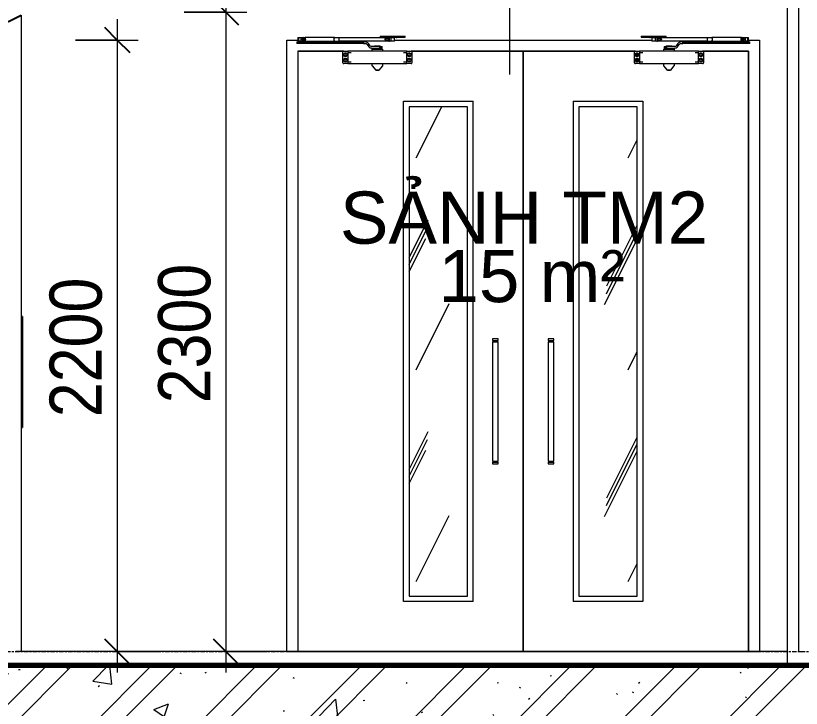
# Model space of a CAD drawing. Header units: millimetres. Extents: x 75015 to 108159, y -6470 to 34550.
# Drawn here: x 80553 to 83378, y -2204 to 287 of the extents above; entities that cross this region are included whole.
import ezdxf

# ---------------------------------------------------------------- set-up
doc = ezdxf.new("R2010")
doc.units = ezdxf.units.MM
doc.linetypes.add('Centre', pattern=[31.75, 6.35, -4.7625, 15.875, -4.7625])
for name, color, linetype, lineweight in [('0-1', 7, 'Continuous', 5), ('A-ANNO-DIMS', 211, 'Continuous', 9), ('A-ANNO-DIMS-75', 211, 'Continuous', 9), ('A-AREA-IDEN', 2, 'Continuous', 9), ('A-DETL-GENF-1', 9, 'Continuous', 18), ('A-DETL-WIDE', 214, 'Continuous', 70), ('A-DOOR', 31, 'Continuous', 18), ('A-DOOR-1', 31, 'Continuous', 25), ('A-DOOR-FRAM', 31, 'Continuous', 18), ('A-DOOR-IDEN', 31, 'Continuous', 9), ('A-FLOR-LEVL-2', 51, 'Centre', 9), ('A-WALL', 113, 'Continuous', 18), ('A-WALL-FNSH-1', 7, 'Continuous', 18), ('S-COLS-1', 7, 'Continuous', 18)]:
    doc.layers.add(name, color=color, linetype=linetype, lineweight=lineweight)
doc.styles.add('Arial', font='arial.ttf', dxfattribs={"height": 187.5})
doc.styles.add('UTM Avo', font='', dxfattribs={"width": 0.9, "height": 187.5})
doc.styles.get('UTM Avo').set_extended_font_data('UTM Avo')
doc.dimstyles.new('1_Dim_chi_tiet_2_5', dxfattribs={"dimscale": 304.8, "dimtxt": 187.368928, "dimasz": 0.295276, "dimexe": 0.246063, "dimexo": 0.0625, "dimgap": 0.024606, "dimtad": 1, "dimdec": 0, "dimrnd": 5, "dimzin": 0, "dimdsep": 46, "dimtxsty": 'UTM Avo', "dimblk1": 'OBLIQUE', "dimblk2": 'OBLIQUE', "dimsah": 1, "dimcen": 0.09, "dimdle": 0.246063, "dimazin": 0, "dimtfac": 1, "dimtdec": 4, "dimtix": 1, "dimtmove": 0, "dimatfit": 3, "dimfxl": 0.492126, "dimfxlon": 1, "dimtvp": 1, "dimtolj": 1, "dimtzin": 0, "dimarcsym": 2})
pattern_1 = [(63.435, (81230.3, 15777.17), (-0.0007, 762.0005), [266.23, -1437.652]), (63.435, (80468.3, 15777.17), (-0.0007, 762.0005), [266.23, -1437.652]), (63.435, (81595.06, 15924.4), (-0.0007, 762.0005), [266.23, -1437.652]), (63.435, (80833.06, 15924.4), (-0.0007, 762.0005), [266.23, -1437.652]), (63.435, (81539.85, 15872.4), (-0.0007, 762.0005), [266.23, -1437.652]), (63.435, (80777.85, 15872.4), (-0.0007, 762.0005), [266.23, -1437.652]), (63.435, (81483.57, 16170.03), (-0.0007, 762.0005), [129.4, -1574.483]), (63.435, (80721.57, 16170.03), (-0.0007, 762.0005), [129.4, -1574.483]), (63.435, (81446.76, 16123.98), (-0.0007, 762.0005), [266.23, -1437.652]), (63.435, (80684.76, 16123.98), (-0.0007, 762.0005), [266.23, -1437.652]), (63.435, (81453.26, 16157.04), (-0.0007, 762.0005), [266.23, -1437.652]), (63.435, (80691.26, 16157.04), (-0.0007, 762.0005), [266.23, -1437.652]), (63.435, (81145.83, 16011.97), (-0.0007, 762.0005), [266.23, -1437.652]), (63.435, (80383.83, 16011.97), (-0.0007, 762.0005), [266.23, -1437.652]), (63.435, (81152.32, 16050.94), (-0.0007, 762.0005), [266.23, -1437.652]), (63.435, (80390.32, 16050.94), (-0.0007, 762.0005), [266.23, -1437.652]), (63.435, (81154.07, 16079.04), (-0.0007, 762.0005), [266.23, -1437.652]), (63.435, (80392.07, 16079.04), (-0.0007, 762.0005), [266.23, -1437.652])]

# ---------------------------------------------------------------- blocks, each defined once
blk = doc.blocks.new('NCV_TKTC_KET CAU_rvt-1-TKCS_THANG MÁY TM2 - MẶT CẮT')
at = {"layer": 'S-COLS-1'}
blk.add_line((83327.6, -2050), (83327.6, 945), dxfattribs=at)
blk = doc.blocks.new('Thang may HIEN - Dài x Rộng - 2200x1200-V1-TKCS_THANG MÁY TM2 - MẶT CẮT')
at = {"layer": 'A-DOOR'}
for p, q in [((80572.6, 290), (80572.6, -2000)), ((80576.6, -794.1), (80572.6, -794.1)), ((80576.6, -794.1), (80576.6, -1194.1)), ((80572.6, -1194.1), (80576.6, -1194.1)), ((80572.6, -2000), (80552.6, -2000))]:
    blk.add_line(p, q, dxfattribs=at)
at = {"layer": 'A-DOOR-1'}
blk.add_line((80392.6, 200), (80572.6, 290), dxfattribs=at)
blk = doc.blocks.new('FD_07 - FD_07-1700x2200-CỬA ĐI 2 CÁNH-957538-TKCS_THANG MÁY TM2 - MẶT CẮT')
at = {"layer": 'A-DOOR'}
h = blk.add_hatch(dxfattribs=at)
h.set_pattern_fill('FP_13', color=256, style=0, pattern_type=2)
h.set_pattern_definition(pattern_1)
h.paths.add_polyline_path([(81967.6, -1800), (82177.6, -1800), (82177.6, -40), (81967.6, -40), (81967.6, -1594.3)])
h = blk.add_hatch(dxfattribs=at)
h.set_pattern_fill('FP_13', color=256, style=0, pattern_type=2)
h.set_pattern_definition(pattern_1)
h.paths.add_polyline_path([(82577.6, -1800), (82787.6, -1800), (82787.6, -40), (82577.6, -40), (82577.6, -1594.3)])
for p, q in [((81567, 209), (81567, 196)), ((81567, 209), (81579.2, 209)), ((81569.5, 209), (81569.5, 193)), ((81579.2, 209), (81586.3, 209)), ((81579.2, 196), (81579.2, 209)), ((81586.3, 209), (81593.1, 209)), ((81593.1, 196), (81593.1, 209)), ((81593.1, 208.6), (81593.1, 196.4)), ((81593.1, 196.4), (81593.1, 208.6)), ((81698.6, 209.5), (81594, 209.5)), ((81716, 208.5), (81698.6, 208.5)), ((81902.4, 207.5), (81716, 207.5)), ((81863, 213.5), (81863, 210.5)), ((81863, 213.5), (81863.4, 213.5)), ((81863, 210.5), (81863.4, 210.5)), ((81863.4, 213.5), (81882.6, 213.5)), ((81863.4, 210.5), (81882.6, 210.5)), ((81882.6, 213.5), (81883, 213.5)), ((81882.6, 210.5), (81883, 210.5)), ((81883, 213.5), (81888.2, 213.5)), ((81883, 210.5), (81888.2, 210.5)), ((81883.9, 206.5), (81890.8, 206.5)), ((81883.9, 206.5), (81883.9, 198.5)), ((81890.8, 198.5), (81883.9, 198.5)), ((81888.2, 213.5), (81889.4, 213.5)), ((81888.2, 210.5), (81889.4, 210.5)), ((81889.4, 213.5), (81905.9, 213.5)), ((81889.4, 210.5), (81905.9, 210.5)), ((81893, 210.5), (81893, 209.5)), ((81893, 209.5), (81895, 209.5)), ((81895, 209.5), (81893, 209.5)), ((81897.1, 209.5), (81895, 209.5)), ((81897.1, 209.5), (81902.7, 209.5)), ((81901.5, 209.5), (81901.5, 195.5)), ((81902, 215.3), (81902, 213.5)), ((81902.7, 209.5), (81914.2, 209.5)), ((81902.7, 195.5), (81902.7, 209.5)), ((81903, 210.5), (81903, 209.5)), ((81905.9, 213.5), (81910.1, 213.5)), ((81905.9, 210.5), (81910.1, 210.5)), ((81908, 215.3), (81908, 215.3)), ((81908, 215.3), (81908, 215.3)), ((81910.1, 213.5), (81926.6, 213.5)), ((81910.1, 210.5), (81926.6, 210.5)), ((81913, 209.5), (81913, 210.5)), ((81914, 213.5), (81914, 215.3)), ((81921, 209.5), (81914.2, 209.5)), ((81914.2, 209.5), (81914.5, 209.5)), ((81914.5, 195.5), (81914.5, 209.5)), ((81921, 209.5), (81923, 209.5)), ((81923, 209.5), (81921, 209.5)), ((81923, 209.5), (81923, 210.5)), ((81926.6, 213.5), (81927.7, 213.5)), ((81926.6, 210.5), (81927.7, 210.5)), ((81927.7, 213.5), (81932.9, 213.5)), ((81927.7, 210.5), (81932.9, 210.5)), ((81933, 213.5), (81933.3, 213.5)), ((81933, 210.5), (81933.3, 210.5)), ((81933.3, 213.5), (81952.6, 213.5)), ((81933.3, 210.5), (81952.6, 210.5)), ((81952.6, 213.5), (81953, 213.5)), ((81952.6, 210.5), (81953, 210.5)), ((81953, 210.5), (81953, 213.5)), ((82802.2, 213.5), (82802.2, 210.5)), ((82802.2, 213.5), (82802.6, 213.5)), ((82802.2, 210.5), (82802.6, 210.5)), ((82802.6, 213.5), (82821.8, 213.5)), ((82802.6, 210.5), (82821.8, 210.5)), ((82821.8, 213.5), (82822.1, 213.5)), ((82821.8, 210.5), (82822.1, 210.5)), ((82822.2, 213.5), (82827.4, 213.5)), ((82822.2, 210.5), (82827.4, 210.5)), ((82827.4, 213.5), (82828.6, 213.5)), ((82827.4, 210.5), (82828.6, 210.5)), ((82828.6, 213.5), (82845, 213.5)), ((82828.6, 210.5), (82845, 210.5)), ((82832.2, 210.5), (82832.2, 209.5)), ((82834.2, 209.5), (82832.2, 209.5)), ((82832.2, 209.5), (82834.2, 209.5)), ((82840.9, 209.5), (82834.2, 209.5)), ((82840.7, 209.5), (82840.7, 195.5)), ((82840.7, 209.5), (82840.9, 209.5)), ((82840.9, 209.5), (82852.4, 209.5)), ((82841.2, 215.3), (82841.2, 213.5)), ((82842.2, 210.5), (82842.2, 209.5)), ((82845, 213.5), (82849.3, 213.5)), ((82845, 210.5), (82849.3, 210.5)), ((82847.2, 215.3), (82847.2, 215.3)), ((82847.2, 215.3), (82847.2, 215.3)), ((82849.3, 213.5), (82865.8, 213.5)), ((82849.3, 210.5), (82865.8, 210.5)), ((82852.2, 209.5), (82852.2, 210.5)), ((82852.4, 209.5), (82858.1, 209.5)), ((82852.4, 209.5), (82852.4, 195.5)), ((83039.1, 207.5), (82852.7, 207.5)), ((82853.2, 213.5), (82853.2, 215.3)), ((82853.7, 195.5), (82853.7, 209.5)), ((82860.2, 209.5), (82858.1, 209.5)), ((82862.2, 209.5), (82860.2, 209.5)), ((82860.2, 209.5), (82862.2, 209.5)), ((82862.2, 209.5), (82862.2, 210.5)), ((82864.3, 206.5), (82871.2, 206.5)), ((82871.2, 198.5), (82864.3, 198.5)), ((82865.8, 213.5), (82866.9, 213.5)), ((82865.8, 210.5), (82866.9, 210.5)), ((82866.9, 213.5), (82872.1, 213.5)), ((82866.9, 210.5), (82872.1, 210.5)), ((82871.2, 198.5), (82871.2, 206.5)), ((82872.2, 213.5), (82872.5, 213.5)), ((82872.2, 210.5), (82872.5, 210.5)), ((82872.5, 213.5), (82891.8, 213.5)), ((82872.5, 210.5), (82891.8, 210.5)), ((82891.8, 213.5), (82892.2, 213.5)), ((82891.8, 210.5), (82892.2, 210.5)), ((82892.2, 210.5), (82892.2, 213.5)), ((83056.5, 208.5), (83039.1, 208.5)), ((83161.2, 209.5), (83056.5, 209.5)), ((83162, 209), (83168.9, 209)), ((83162, 209), (83162, 196)), ((83162, 196.4), (83162, 208.6)), ((83162, 208.6), (83162, 196.4)), ((83168.9, 209), (83176, 209)), ((83176, 209), (83188.1, 209)), ((83176, 209), (83176, 196)), ((83185.7, 193), (83185.7, 209)), ((83188.2, 196), (83188.2, 209)), ((81563, 193), (81563, 187)), ((81563.1, 193), (81567.6, 193)), ((81567.6, 187), (81563.1, 187)), ((81579.2, 196), (81567, 196)), ((81567.6, 193), (81803, 193)), ((81567.6, 187), (81567.6, 193)), ((81803, 187), (81567.6, 187)), ((81570.7, 196), (81570.7, 193)), ((81586.3, 196), (81579.2, 196)), ((81579.3, 193), (81579.3, 196.2)), ((81580.5, 193), (81580.5, 196)), ((81593.1, 196), (81586.3, 196)), ((81594, 195.5), (81698.6, 195.5)), ((81698.6, 196.5), (81716, 196.5)), ((81716, 197.5), (81902.4, 197.5)), ((81811.4, 193), (81803, 193)), ((81803, 193), (81803, 187)), ((81803, 187), (81811.4, 187)), ((81811.4, 193), (81811.4, 193)), ((81816.3, 184.4), (81822.1, 176.1)), ((81827, 179.6), (81821.2, 187.9)), ((81862.3, 177), (81832, 177)), ((81832, 171), (81862.3, 171)), ((81843.3, 179), (81846, 179)), ((81843.3, 179), (81843.3, 177)), ((81843.3, 171), (81843.3, 169)), ((81846, 179), (81856, 179)), ((81846, 177), (81846, 179)), ((81846, 169), (81846, 171)), ((81856, 179), (81863.4, 179)), ((81856, 177), (81856, 179)), ((81856, 169), (81856, 171)), ((81862.3, 171), (81862.3, 177)), ((81862.3, 177), (81870.8, 177)), ((81870.8, 171), (81862.3, 171)), ((81863.4, 177), (81863.4, 179)), ((81863.4, 169), (81863.4, 171)), ((81870.8, 171), (81870.8, 177)), ((81902.7, 195.5), (81897.1, 195.5)), ((81914.2, 195.5), (81902.7, 195.5)), ((81914.5, 195.5), (81914.2, 195.5)), ((82840.9, 195.5), (82840.7, 195.5)), ((82852.4, 195.5), (82840.9, 195.5)), ((82858.1, 195.5), (82852.4, 195.5)), ((82852.7, 197.5), (83039.1, 197.5)), ((82884.3, 177), (82884.3, 171)), ((82884.3, 177), (82892.8, 177)), ((82892.8, 171), (82884.3, 171)), ((82891.7, 179), (82899.1, 179)), ((82891.7, 179), (82891.7, 177)), ((82891.7, 171), (82891.7, 169)), ((82923.2, 177), (82892.8, 177)), ((82892.8, 177), (82892.8, 171)), ((82892.8, 171), (82923.2, 171)), ((82899.1, 179), (82909.1, 179)), ((82899.1, 179), (82899.1, 177)), ((82899.1, 171), (82899.1, 169)), ((82909.1, 179), (82911.8, 179)), ((82909.1, 179), (82909.1, 177)), ((82909.1, 171), (82909.1, 169)), ((82911.8, 177), (82911.8, 179)), ((82911.8, 169), (82911.8, 171)), ((82933.9, 187.9), (82928.1, 179.6)), ((82933, 176.1), (82938.8, 184.4)), ((82943.7, 193), (82943.7, 193)), ((82952.1, 193), (82943.7, 193)), ((82943.7, 187), (82952.1, 187)), ((82952.1, 187), (82952.1, 193)), ((82952.1, 193), (83187.6, 193)), ((83187.6, 187), (82952.1, 187)), ((83039.1, 196.5), (83056.5, 196.5)), ((83056.5, 195.5), (83161.2, 195.5)), ((83168.9, 196), (83162, 196)), ((83176, 196), (83168.9, 196)), ((83174.7, 196), (83174.7, 193)), ((83175.9, 196.2), (83175.9, 193)), ((83188.1, 196), (83176, 196)), ((83184.5, 193), (83184.5, 196)), ((83187.6, 193), (83192.1, 193)), ((83187.6, 193), (83187.6, 187)), ((83192.1, 187), (83187.6, 187)), ((83192.2, 187), (83192.2, 193)), ((81567.6, 160), (81567.6, -2000)), ((81732.3, 160), (81567.6, 160)), ((81729.3, 118), (81729.3, 157)), ((81732.3, 160), (81744.6, 160)), ((81744.6, 160), (81747.3, 160)), ((81959.3, 160), (81747.3, 160)), ((81747.3, 160), (81747.3, 159.7)), ((81747.3, 159.7), (81747.3, 151.1)), ((81759.3, 154), (81747.3, 154)), ((81747.3, 151.1), (81747.3, 149.3)), ((81747.3, 149.3), (81747.3, 125.7)), ((81833.8, 167), (81833.8, 160)), ((81833.8, 167), (81872.2, 167)), ((81844.7, 169), (81843.3, 169)), ((81844.3, 169), (81844.3, 167)), ((81845.5, 169), (81844.7, 169)), ((81844.7, 169), (81845.6, 169)), ((81846, 169), (81844.7, 169)), ((81851, 169), (81846, 169)), ((81856, 169), (81851, 169)), ((81859.7, 169), (81856, 169)), ((81863.4, 169), (81859.7, 169)), ((81862.3, 167), (81862.3, 169)), ((81872.2, 167), (81872.9, 167)), ((81872.9, 160), (81872.9, 167)), ((81959.3, 154), (81947.3, 154)), ((81959.3, 159.7), (81959.3, 160)), ((81959.3, 151.1), (81959.3, 159.7)), ((81959.3, 149.3), (81959.3, 151.1)), ((81959.3, 125.7), (81959.3, 149.3)), ((81959.4, 160), (81962.1, 160)), ((81962.1, 160), (81974.3, 160)), ((82377.6, 160), (81974.3, 160)), ((81977.3, 157), (81977.3, 118)), ((82377.6, -2000), (82377.6, 160)), ((82780.8, 160), (82377.6, 160)), ((82377.6, 160), (82377.6, -2000)), ((82777.8, 118), (82777.8, 157)), ((82780.8, 160), (82793, 160)), ((82793, 160), (82795.7, 160)), ((83007.8, 160), (82795.8, 160)), ((82795.8, 160), (82795.8, 159.7)), ((82795.8, 159.7), (82795.8, 151.1)), ((82807.8, 154), (82795.8, 154)), ((82795.8, 151.1), (82795.8, 149.3)), ((82795.8, 149.3), (82795.8, 125.7)), ((82882.2, 167), (82882.2, 160)), ((82882.2, 167), (82882.9, 167)), ((82882.9, 167), (82921.3, 167)), ((82895.4, 169), (82891.7, 169)), ((82892.8, 169), (82892.8, 167)), ((82899.1, 169), (82895.4, 169)), ((82904.1, 169), (82899.1, 169)), ((82909.1, 169), (82904.1, 169)), ((82910.5, 169), (82909.1, 169)), ((82910.5, 169), (82909.6, 169)), ((82909.6, 169), (82910.5, 169)), ((82911.8, 169), (82910.5, 169)), ((82910.8, 167), (82910.8, 169)), ((82921.3, 160), (82921.3, 167)), ((83007.8, 154), (82995.8, 154)), ((83007.8, 159.7), (83007.8, 160)), ((83007.8, 151.1), (83007.8, 159.7)), ((83007.8, 149.3), (83007.8, 151.1)), ((83007.8, 125.7), (83007.8, 149.3)), ((83007.9, 160), (83010.5, 160)), ((83010.5, 160), (83022.8, 160)), ((83187.6, 160), (83022.8, 160)), ((83025.8, 157), (83025.8, 118)), ((83187.6, -2000), (83187.6, 160)), ((81744.6, 115), (81732.3, 115)), ((81747.3, 115), (81744.6, 115)), ((81747.3, 125.7), (81747.3, 123.9)), ((81747.3, 123.9), (81747.3, 115.3)), ((81747.3, 121), (81759.3, 121)), ((81747.3, 115.3), (81747.3, 115)), ((81747.3, 115), (81959.3, 115)), ((81833.8, 115), (81833.8, 107.4)), ((81872.8, 107.4), (81872.8, 115)), ((81947.3, 121), (81959.3, 121)), ((81959.3, 123.9), (81959.3, 125.7)), ((81959.3, 115.3), (81959.3, 123.9)), ((81959.3, 115), (81959.3, 115.3)), ((81962.1, 115), (81959.4, 115)), ((81974.3, 115), (81962.1, 115)), ((82793, 115), (82780.8, 115)), ((82795.7, 115), (82793, 115)), ((82795.8, 125.7), (82795.8, 123.9)), ((82795.8, 123.9), (82795.8, 115.3)), ((82795.8, 121), (82807.8, 121)), ((82795.8, 115.3), (82795.8, 115)), ((82795.8, 115), (83007.8, 115)), ((82882.3, 115), (82882.3, 107.4)), ((82921.3, 107.4), (82921.3, 115)), ((82995.8, 121), (83007.8, 121)), ((83007.8, 123.9), (83007.8, 125.7)), ((83007.8, 115.3), (83007.8, 123.9)), ((83007.8, 115), (83007.8, 115.3)), ((83010.5, 115), (83007.9, 115)), ((83022.8, 115), (83010.5, 115)), ((81834.1, 106.7), (81847.1, 91.3)), ((81853.3, 91), (81853.3, 91)), ((81853.3, 91), (81853.3, 91)), ((81859.6, 91.3), (81872.6, 106.7)), ((82882.5, 106.7), (82895.5, 91.3)), ((82901.8, 91), (82901.8, 91)), ((82901.8, 91), (82901.8, 91)), ((82908.1, 91.3), (82921, 106.7)), ((81947.6, -1820), (81947.6, -20)), ((81947.6, -20), (82197.6, -20)), ((82197.6, -1820), (82197.6, -20)), ((82557.6, -20), (82807.6, -20)), ((82557.6, -20), (82557.6, -1820)), ((82807.6, -20), (82807.6, -1820)), ((81967.6, -40), (81967.6, -1800)), ((82177.6, -40), (81967.6, -40)), ((82177.6, -1800), (82177.6, -40)), ((82577.6, -40), (82577.6, -1800)), ((82787.6, -40), (82577.6, -40)), ((82787.6, -1800), (82787.6, -40)), ((82267.6, -875), (82267.6, -881)), ((82287.6, -875), (82267.6, -875)), ((82287.6, -881), (82287.6, -875)), ((82467.6, -875), (82467.6, -881)), ((82487.6, -875), (82467.6, -875)), ((82487.6, -881), (82487.6, -875)), ((82267.6, -881), (82287.6, -881)), ((82267.6, -885.2), (82267.6, -1314.8)), ((82267.6, -885.2), (82287.6, -885.2)), ((82269.5, -881), (82269.5, -885.2)), ((82285.6, -885.2), (82285.6, -881)), ((82287.6, -1314.8), (82287.6, -885.2)), ((82467.6, -881), (82487.6, -881)), ((82467.6, -885.2), (82467.6, -1314.8)), ((82467.6, -885.2), (82487.6, -885.2)), ((82469.5, -881), (82469.5, -885.2)), ((82485.6, -885.2), (82485.6, -881)), ((82487.6, -1314.8), (82487.6, -885.2)), ((82267.6, -1314.8), (82287.6, -1314.8)), ((82267.6, -1319), (82267.6, -1325)), ((82267.6, -1319), (82287.6, -1319)), ((82267.6, -1325), (82287.6, -1325)), ((82269.5, -1314.8), (82269.5, -1319)), ((82285.6, -1319), (82285.6, -1314.8)), ((82287.6, -1325), (82287.6, -1319)), ((82467.6, -1314.8), (82487.6, -1314.8)), ((82467.6, -1319), (82467.6, -1325)), ((82467.6, -1319), (82487.6, -1319)), ((82467.6, -1325), (82487.6, -1325)), ((82469.5, -1314.8), (82469.5, -1319)), ((82485.6, -1319), (82485.6, -1314.8)), ((82487.6, -1325), (82487.6, -1319)), ((81967.6, -1800), (82177.6, -1800)), ((82577.6, -1800), (82787.6, -1800)), ((82197.6, -1820), (81947.6, -1820)), ((82807.6, -1820), (82557.6, -1820)), ((81527.6, -2000), (83227.6, -2000)), ((81567.6, -2000), (82377.6, -2000)), ((82377.6, -2000), (83187.6, -2000))]:
    blk.add_line(p, q, dxfattribs=at)
at = {"layer": 'A-DOOR', "flags": 128}
for points in [[(81880.7, 202.5), (81880.8, 203.3), (81881, 204), (81881.5, 204.7), (81882.2, 205.4), (81883, 206), (81883.9, 206.5)], [(81883.9, 198.5), (81883, 199), (81882.2, 199.6), (81881.5, 200.3), (81881, 201), (81880.8, 201.7), (81880.7, 202.5)], [(82871.2, 206.5), (82872.2, 206), (82873, 205.4), (82873.6, 204.7), (82874.1, 204), (82874.4, 203.3), (82874.5, 202.5)], [(82874.5, 202.5), (82874.4, 201.7), (82874.1, 201), (82873.6, 200.3), (82873, 199.6), (82872.2, 199), (82871.2, 198.5)], [(81732.3, 160), (81731.7, 159.9), (81731, 159.7), (81730.5, 159.3), (81730, 158.9), (81729.6, 158.3), (81729.4, 157.7), (81729.3, 157)], [(81977.3, 157), (81977.3, 157.7), (81977, 158.3), (81976.7, 158.9), (81976.2, 159.3), (81975.6, 159.7), (81975, 159.9), (81974.3, 160)], [(82780.8, 160), (82780.1, 159.9), (82779.5, 159.7), (82778.9, 159.3), (82778.4, 158.9), (82778.1, 158.3), (82777.9, 157.7), (82777.8, 157)], [(83025.8, 157), (83025.7, 157.7), (83025.5, 158.3), (83025.1, 158.9), (83024.7, 159.3), (83024.1, 159.7), (83023.5, 159.9), (83022.8, 160)], [(81729.3, 118), (81729.4, 117.3), (81729.6, 116.7), (81730, 116.1), (81730.5, 115.7), (81731, 115.3), (81731.7, 115.1), (81732.3, 115)], [(81974.3, 115), (81975, 115.1), (81975.6, 115.3), (81976.2, 115.7), (81976.7, 116.1), (81977, 116.7), (81977.3, 117.3), (81977.3, 118)], [(82777.8, 118), (82777.9, 117.3), (82778.1, 116.7), (82778.4, 116.1), (82778.9, 115.7), (82779.5, 115.3), (82780.1, 115.1), (82780.8, 115)], [(83022.8, 115), (83023.5, 115.1), (83024.1, 115.3), (83024.7, 115.7), (83025.1, 116.1), (83025.5, 116.7), (83025.7, 117.3), (83025.8, 118)], [(81834.1, 106.7), (81834.1, 106.7), (81834.1, 106.8), (81834, 106.8), (81834, 106.8), (81834, 106.9), (81834, 106.9), (81833.9, 107), (81833.9, 107), (81833.9, 107), (81833.9, 107.1), (81833.9, 107.1), (81833.9, 107.2), (81833.9, 107.2), (81833.9, 107.3), (81833.9, 107.3), (81833.8, 107.3), (81833.8, 107.4), (81833.8, 107.4)], [(81847.8, 91), (81847.7, 91), (81847.7, 91), (81847.7, 91), (81847.6, 91), (81847.6, 91), (81847.6, 91), (81847.5, 91), (81847.5, 91), (81847.4, 91.1), (81847.4, 91.1), (81847.4, 91.1), (81847.3, 91.1), (81847.3, 91.1), (81847.3, 91.1), (81847.3, 91.2), (81847.2, 91.2), (81847.2, 91.2), (81847.2, 91.2), (81847.1, 91.3), (81847.1, 91.3), (81847.1, 91.3), (81847.1, 91.3)], [(81853.3, 91), (81853.1, 91), (81852.9, 91), (81852.7, 91), (81852.5, 91), (81852.2, 91), (81852, 91), (81851.8, 91), (81851.6, 91), (81851.4, 91), (81851.2, 91), (81851, 91), (81850.8, 91), (81850.6, 91), (81850.4, 91), (81850.2, 91), (81850, 91), (81849.8, 91), (81849.7, 91), (81849.5, 91), (81849.3, 91), (81849.2, 91), (81849, 91), (81848.9, 91), (81848.8, 91), (81848.7, 91), (81848.5, 91), (81848.4, 91), (81848.3, 91), (81848.2, 91), (81848.1, 91), (81848.1, 91), (81848, 91), (81847.9, 91), (81847.9, 91), (81847.9, 91), (81847.8, 91), (81847.8, 91), (81847.8, 91), (81847.8, 91)], [(81847.8, 91), (81847.8, 91), (81847.8, 91), (81847.8, 91), (81847.8, 91), (81847.9, 91), (81847.9, 91), (81848, 91), (81848.1, 91), (81848.1, 91), (81848.2, 91), (81848.3, 91), (81848.4, 91), (81848.5, 91), (81848.6, 91), (81848.7, 91), (81848.9, 91), (81849, 91), (81849.2, 91), (81849.3, 91), (81849.5, 91), (81849.6, 91), (81849.8, 91), (81850, 91), (81850.1, 91), (81850.3, 91), (81850.5, 91), (81850.7, 91), (81850.9, 91), (81851.1, 91), (81851.3, 91), (81851.5, 91), (81851.7, 91), (81852, 91), (81852.2, 91), (81852.4, 91), (81852.6, 91), (81852.8, 91), (81853.1, 91), (81853.3, 91), (81853.3, 91)], [(81853.3, 91), (81853.6, 91), (81853.8, 91), (81854, 91), (81854.2, 91), (81854.5, 91), (81854.7, 91), (81854.9, 91), (81855.1, 91), (81855.3, 91), (81855.5, 91), (81855.7, 91), (81855.9, 91), (81856.1, 91), (81856.3, 91), (81856.5, 91), (81856.7, 91), (81856.9, 91), (81857, 91), (81857.2, 91), (81857.3, 91), (81857.5, 91), (81857.6, 91), (81857.8, 91), (81857.9, 91), (81858, 91), (81858.2, 91), (81858.3, 91), (81858.4, 91), (81858.5, 91), (81858.5, 91), (81858.6, 91), (81858.7, 91), (81858.7, 91), (81858.8, 91), (81858.8, 91), (81858.9, 91), (81858.9, 91), (81858.9, 91), (81858.9, 91)], [(81858.9, 91), (81858.9, 91), (81858.9, 91), (81858.9, 91), (81858.8, 91), (81858.8, 91), (81858.8, 91), (81858.7, 91), (81858.6, 91), (81858.6, 91), (81858.5, 91), (81858.4, 91), (81858.3, 91), (81858.2, 91), (81858.1, 91), (81857.9, 91), (81857.8, 91), (81857.7, 91), (81857.5, 91), (81857.4, 91), (81857.2, 91), (81857.1, 91), (81856.9, 91), (81856.7, 91), (81856.5, 91), (81856.4, 91), (81856.2, 91), (81856, 91), (81855.8, 91), (81855.6, 91), (81855.4, 91), (81855.2, 91), (81854.9, 91), (81854.7, 91), (81854.5, 91), (81854.3, 91), (81854.1, 91), (81853.9, 91), (81853.6, 91), (81853.4, 91), (81853.3, 91)], [(81859.6, 91.3), (81859.6, 91.3), (81859.6, 91.3), (81859.5, 91.2), (81859.5, 91.2), (81859.5, 91.2), (81859.5, 91.2), (81859.4, 91.2), (81859.4, 91.1), (81859.4, 91.1), (81859.3, 91.1), (81859.3, 91.1), (81859.3, 91.1), (81859.2, 91.1), (81859.2, 91), (81859.2, 91), (81859.1, 91), (81859.1, 91), (81859.1, 91), (81859, 91), (81859, 91), (81858.9, 91), (81858.9, 91)], [(81872.8, 107.4), (81872.8, 107.4), (81872.8, 107.3), (81872.8, 107.3), (81872.8, 107.2), (81872.8, 107.2), (81872.8, 107.1), (81872.8, 107.1), (81872.8, 107.1), (81872.8, 107), (81872.8, 107), (81872.7, 106.9), (81872.7, 106.9), (81872.7, 106.9), (81872.7, 106.8), (81872.6, 106.8), (81872.6, 106.7), (81872.6, 106.7), (81872.6, 106.7)], [(82882.5, 106.7), (82882.5, 106.7), (82882.5, 106.8), (82882.5, 106.8), (82882.4, 106.8), (82882.4, 106.9), (82882.4, 106.9), (82882.4, 107), (82882.4, 107), (82882.3, 107), (82882.3, 107.1), (82882.3, 107.1), (82882.3, 107.2), (82882.3, 107.2), (82882.3, 107.3), (82882.3, 107.3), (82882.3, 107.3), (82882.3, 107.4), (82882.3, 107.4)], [(82896.2, 91), (82896.2, 91), (82896.1, 91), (82896.1, 91), (82896.1, 91), (82896, 91), (82896, 91), (82896, 91), (82895.9, 91), (82895.9, 91.1), (82895.9, 91.1), (82895.8, 91.1), (82895.8, 91.1), (82895.8, 91.1), (82895.7, 91.1), (82895.7, 91.2), (82895.7, 91.2), (82895.6, 91.2), (82895.6, 91.2), (82895.6, 91.3), (82895.6, 91.3), (82895.5, 91.3), (82895.5, 91.3)], [(82901.8, 91), (82901.6, 91), (82901.3, 91), (82901.1, 91), (82900.9, 91), (82900.7, 91), (82900.5, 91), (82900.2, 91), (82900, 91), (82899.8, 91), (82899.6, 91), (82899.4, 91), (82899.2, 91), (82899, 91), (82898.8, 91), (82898.6, 91), (82898.5, 91), (82898.3, 91), (82898.1, 91), (82897.9, 91), (82897.8, 91), (82897.6, 91), (82897.5, 91), (82897.3, 91), (82897.2, 91), (82897.1, 91), (82897, 91), (82896.9, 91), (82896.8, 91), (82896.7, 91), (82896.6, 91), (82896.5, 91), (82896.4, 91), (82896.4, 91), (82896.3, 91), (82896.3, 91), (82896.3, 91), (82896.2, 91), (82896.2, 91), (82896.2, 91)], [(82896.2, 91), (82896.2, 91), (82896.2, 91), (82896.2, 91), (82896.3, 91), (82896.3, 91), (82896.4, 91), (82896.4, 91), (82896.5, 91), (82896.6, 91), (82896.6, 91), (82896.7, 91), (82896.8, 91), (82896.9, 91), (82897.1, 91), (82897.2, 91), (82897.3, 91), (82897.4, 91), (82897.6, 91), (82897.7, 91), (82897.9, 91), (82898.1, 91), (82898.2, 91), (82898.4, 91), (82898.6, 91), (82898.8, 91), (82899, 91), (82899.2, 91), (82899.4, 91), (82899.6, 91), (82899.8, 91), (82900, 91), (82900.2, 91), (82900.4, 91), (82900.6, 91), (82900.8, 91), (82901.1, 91), (82901.3, 91), (82901.5, 91), (82901.7, 91), (82901.8, 91)], [(82901.8, 91), (82902, 91), (82902.2, 91), (82902.5, 91), (82902.7, 91), (82902.9, 91), (82903.1, 91), (82903.3, 91), (82903.5, 91), (82903.7, 91), (82904, 91), (82904.2, 91), (82904.4, 91), (82904.6, 91), (82904.7, 91), (82904.9, 91), (82905.1, 91), (82905.3, 91), (82905.5, 91), (82905.6, 91), (82905.8, 91), (82905.9, 91), (82906.1, 91), (82906.2, 91), (82906.4, 91), (82906.5, 91), (82906.6, 91), (82906.7, 91), (82906.8, 91), (82906.9, 91), (82907, 91), (82907.1, 91), (82907.1, 91), (82907.2, 91), (82907.2, 91), (82907.3, 91), (82907.3, 91), (82907.3, 91), (82907.4, 91), (82907.4, 91)], [(82907.4, 91), (82907.4, 91), (82907.3, 91), (82907.3, 91), (82907.3, 91), (82907.2, 91), (82907.2, 91), (82907.1, 91), (82907.1, 91), (82907, 91), (82906.9, 91), (82906.8, 91), (82906.7, 91), (82906.6, 91), (82906.5, 91), (82906.4, 91), (82906.3, 91), (82906.1, 91), (82906, 91), (82905.8, 91), (82905.7, 91), (82905.5, 91), (82905.3, 91), (82905.2, 91), (82905, 91), (82904.8, 91), (82904.6, 91), (82904.4, 91), (82904.2, 91), (82904, 91), (82903.8, 91), (82903.6, 91), (82903.4, 91), (82903.2, 91), (82902.9, 91), (82902.7, 91), (82902.5, 91), (82902.3, 91), (82902.1, 91), (82901.8, 91), (82901.8, 91)], [(82908.1, 91.3), (82908, 91.3), (82908, 91.3), (82908, 91.2), (82908, 91.2), (82907.9, 91.2), (82907.9, 91.2), (82907.9, 91.2), (82907.8, 91.1), (82907.8, 91.1), (82907.8, 91.1), (82907.7, 91.1), (82907.7, 91.1), (82907.7, 91.1), (82907.6, 91), (82907.6, 91), (82907.6, 91), (82907.5, 91), (82907.5, 91), (82907.5, 91), (82907.4, 91), (82907.4, 91), (82907.4, 91)], [(82921.3, 107.4), (82921.3, 107.4), (82921.3, 107.3), (82921.3, 107.3), (82921.3, 107.2), (82921.3, 107.2), (82921.3, 107.1), (82921.2, 107.1), (82921.2, 107.1), (82921.2, 107), (82921.2, 107), (82921.2, 106.9), (82921.2, 106.9), (82921.1, 106.9), (82921.1, 106.8), (82921.1, 106.8), (82921.1, 106.7), (82921, 106.7), (82921, 106.7)]]:
    blk.add_lwpolyline(points, dxfattribs=at)
at = {"layer": 'A-DOOR'}
for centre, start, end in [((81738.3, 147), 0, 180), ((81738.3, 147), 180, 0), ((81968.3, 147), 0, 180), ((81968.3, 147), 180, 0), ((82786.8, 147), 0, 180), ((82786.8, 147), 180, 0), ((83016.8, 147), 0, 180), ((83016.8, 147), 180, 0), ((81738.3, 128), 0, 180), ((81738.3, 128), 180, 0), ((81968.3, 128), 0, 180), ((81968.3, 128), 180, 0), ((82786.8, 128), 0, 180), ((82786.8, 128), 180, 0), ((83016.8, 128), 0, 180), ((83016.8, 128), 180, 0)]:
    blk.add_arc(centre, 3.5, start, end, dxfattribs=at)
for centre, major_axis, ratio, start_param, end_param in [((81585, 202.5), (0, 2.5), 0.965835, 4.712389, 7.853982), ((81585, 202.5), (0, 2.5), 0.965835, 1.570796, 4.712389), ((81585.6, 202.5), (0, 2.5), 0.965835, 0, 1.570796), ((81585.6, 202.5), (0, 2.5), 0.965835, 1.570796, 3.141593), ((81585.6, 202.5), (0, 2.5), 0.965835, 0, 1.570796), ((81585.6, 202.5), (0, 2.5), 0.965835, 1.570796, 3.141593), ((81587.3, 202.5), (0, 2.5), 0.965835, 0.523599, 1.570796), ((81587.3, 202.5), (0, 2.5), 0.965835, 1.570796, 2.617994), ((81587.4, 202.5), (0, 2.5), 0.965835, 0.523599, 1.570796), ((81587.4, 202.5), (0, 2.5), 0.965835, 1.570796, 2.617994), ((81587.9, 202.5), (0, 2.5), 0.965835, 0.523599, 1.570796), ((81587.9, 202.5), (0, 2.5), 0.965835, 1.570796, 2.617994), ((81584.4, 202.5), (0, 6.79), 0.965835, 4.712389, 5.992125), ((81584.4, 202.5), (0, 6.79), 0.965835, 3.432653, 4.712389), ((81584.9, 202.5), (0, 6.79), 0.965835, 4.712389, 5.992125), ((81584.9, 202.5), (0, 6.79), 0.965835, 3.432653, 4.712389), ((81585.6, 202.5), (0, 2.5), 0.965835, 4.712389, 4.974188), ((81585.6, 202.5), (0, 2.5), 0.965835, 4.712389, 4.974188), ((81585.6, 202.5), (0, 2.5), 0.965835, 4.45059, 4.712389), ((81585.6, 202.5), (0, 2.5), 0.965835, 4.45059, 4.712389), ((81594, 202.5), (0, 7), 0.259156, 0, 0.50718), ((81698.6, 202.5), (0, 7), 0.259156, 5.759587, 7.853982), ((81698.6, 202.5), (0, 7), 0.259156, 1.570796, 3.665191), ((81698.6, 202.5), (0, 6), 0.259156, 0, 1.570796), ((81698.6, 202.5), (0, 6), 0.259156, 1.570796, 3.141593), ((81716, 202.5), (0, 6), 0.259156, 5.759587, 7.853982), ((81716, 202.5), (0, 6), 0.259156, 1.570796, 3.665191), ((81716, 202.5), (0, 5), 0.259156, 0, 1.570796), ((81716, 202.5), (0, 5), 0.259156, 1.570796, 3.141593), ((81897.1, 202.5), (0, 7), 0.965835, 0, 1.570796), ((81897.1, 202.5), (0, 7), 0.965835, 1.570796, 3.141593), ((81894.8, 202.5), (0, 2.5), 0.965835, 4.712389, 7.853982), ((81894.8, 202.5), (0, 2.5), 0.965835, 1.570796, 4.712389), ((81895.4, 202.5), (0, 2.5), 0.965835, 0, 1.570796), ((81895.4, 202.5), (0, 2.5), 0.965835, 0, 1.570796), ((81895.4, 202.5), (0, 2.5), 0.965835, 1.570796, 3.141593), ((81895.4, 202.5), (0, 2.5), 0.965835, 1.570796, 3.141593), ((81896.9, 202.5), (0, 2.5), 0.965835, 0.523599, 1.570796), ((81896.9, 202.5), (0, 2.5), 0.965835, 0.523599, 1.570796), ((81896.9, 202.5), (0, 2.5), 0.965835, 1.570796, 2.617994), ((81896.9, 202.5), (0, 2.5), 0.965835, 1.570796, 2.617994), ((81897.5, 202.5), (0, 2.5), 0.965835, 0.523599, 1.570796), ((81897.5, 202.5), (0, 2.5), 0.965835, 1.570796, 2.617994), ((81895.4, 202.5), (0, 2.5), 0.965835, 5.759587, 6.021386), ((81895.4, 202.5), (0, 2.5), 0.965835, 5.759587, 6.021386), ((81895.4, 202.5), (0, 2.5), 0.965835, 3.403392, 3.665191), ((81895.4, 202.5), (0, 2.5), 0.965835, 3.403392, 3.665191), ((82860.3, 202.5), (0, 2.5), 0.965835, 4.712389, 7.853982), ((82860.3, 202.5), (0, 2.5), 0.965835, 1.570796, 4.712389), ((82858.1, 202.5), (0, 7), 0.965835, 4.712389, 6.283185), ((82858.1, 202.5), (0, 7), 0.965835, 3.141593, 4.712389), ((82859.8, 202.5), (0, 2.5), 0.965835, 0.261799, 0.523599), ((82859.8, 202.5), (0, 2.5), 0.965835, 0.261799, 0.523599), ((82859.8, 202.5), (0, 2.5), 0.965835, 2.617994, 2.879793), ((82859.8, 202.5), (0, 2.5), 0.965835, 2.617994, 2.879793), ((82857.7, 202.5), (0, 2.5), 0.965835, 4.712389, 5.759587), ((82857.7, 202.5), (0, 2.5), 0.965835, 3.665191, 4.712389), ((82858.2, 202.5), (0, 2.5), 0.965835, 4.712389, 5.759587), ((82858.2, 202.5), (0, 2.5), 0.965835, 4.712389, 5.759587), ((82858.2, 202.5), (0, 2.5), 0.965835, 3.665191, 4.712389), ((82858.2, 202.5), (0, 2.5), 0.965835, 3.665191, 4.712389), ((82859.8, 202.5), (0, 2.5), 0.965835, 4.712389, 6.283185), ((82859.8, 202.5), (0, 2.5), 0.965835, 4.712389, 6.283185), ((82859.8, 202.5), (0, 2.5), 0.965835, 3.141593, 4.712389), ((82859.8, 202.5), (0, 2.5), 0.965835, 3.141593, 4.712389), ((83039.1, 202.5), (0, 6), 0.259156, 4.712389, 6.806784), ((83039.1, 202.5), (0, 6), 0.259156, 2.617994, 4.712389), ((83039.1, 202.5), (0, 5), 0.259156, 4.712389, 6.283185), ((83039.1, 202.5), (0, 5), 0.259156, 3.141593, 4.712389), ((83056.5, 202.5), (0, 7), 0.259156, 4.712389, 6.806784), ((83056.5, 202.5), (0, 7), 0.259156, 2.617994, 4.712389), ((83056.5, 202.5), (0, 6), 0.259156, 4.712389, 6.283185), ((83056.5, 202.5), (0, 6), 0.259156, 3.141593, 4.712389), ((83161.2, 202.5), (0, 7), 0.259156, 5.776005, 6.283185), ((83170.2, 202.5), (0, 6.79), 0.965835, 0.291061, 1.570796), ((83170.2, 202.5), (0, 6.79), 0.965835, 1.570796, 2.850532), ((83170.8, 202.5), (0, 6.79), 0.965835, 0.291061, 1.570796), ((83170.8, 202.5), (0, 6.79), 0.965835, 1.570796, 2.850532), ((83169.5, 202.5), (0, 2.5), 0.965835, 1.308997, 1.570796), ((83169.5, 202.5), (0, 2.5), 0.965835, 1.570796, 1.832596), ((83169.6, 202.5), (0, 2.5), 0.965835, 1.308997, 1.570796), ((83169.6, 202.5), (0, 2.5), 0.965835, 1.570796, 1.832596), ((83170.1, 202.5), (0, 2.5), 0.965835, 4.712389, 7.853982), ((83170.1, 202.5), (0, 2.5), 0.965835, 1.570796, 4.712389), ((83167.2, 202.5), (0, 2.5), 0.965835, 4.712389, 5.759587), ((83167.2, 202.5), (0, 2.5), 0.965835, 3.665191, 4.712389), ((83167.8, 202.5), (0, 2.5), 0.965835, 4.712389, 5.759587), ((83167.8, 202.5), (0, 2.5), 0.965835, 4.712389, 5.759587), ((83167.8, 202.5), (0, 2.5), 0.965835, 3.665191, 4.712389), ((83167.8, 202.5), (0, 2.5), 0.965835, 3.665191, 4.712389), ((83169.5, 202.5), (0, 2.5), 0.965835, 4.712389, 6.283185), ((83169.5, 202.5), (0, 2.5), 0.965835, 3.141593, 4.712389), ((83169.6, 202.5), (0, 2.5), 0.965835, 4.712389, 6.283185), ((83169.6, 202.5), (0, 2.5), 0.965835, 3.141593, 4.712389), ((81594, 202.5), (0, 7), 0.259156, 2.634413, 3.141593), ((81811.4, 181), (0, 12), 1, 5.323254, 6.283185), ((81811.4, 181), (0, 6), 1, 5.323254, 6.283185), ((81832, 183), (0, 12), 1, 2.181662, 3.141593), ((81832, 183), (0, 6), 1, 2.181662, 3.141593), ((82923.2, 183), (0, 6), 1, 3.141593, 4.101524), ((82923.2, 183), (0, 12), 1, 3.141593, 4.101524), ((82943.7, 181), (0, 12), 1, 0, 0.959931), ((82943.7, 181), (0, 6), 1, 0, 0.959931), ((83161.2, 202.5), (0, 7), 0.259156, 3.141593, 3.648773)]:
    blk.add_ellipse(centre, major_axis=major_axis, ratio=ratio, start_param=start_param, end_param=end_param, dxfattribs=at)
for points, knots in [([(81593.1, 208.6), (81593.1, 208.5), (81593.1, 208.2), (81593.2, 207.8), (81593.2, 207.5), (81593.3, 207.3), (81593.4, 207), (81593.4, 206.8), (81593.4, 206.7), (81593.5, 206.5), (81593.5, 206.3), (81593.6, 206.1), (81593.7, 205.8), (81593.7, 205.6), (81593.8, 205.4), (81593.8, 205.3), (81593.9, 205), (81593.9, 204.8), (81594, 204.4), (81594.1, 204), (81594.1, 203.7), (81594.2, 203.2), (81594.2, 202.8), (81594.2, 202.5)], [0, 0, 0, 0, 0.1, 0.2, 0.25, 0.3, 0.35, 0.375, 0.4, 0.425, 0.45, 0.5, 0.55, 0.575, 0.6, 0.625, 0.65, 0.7, 0.75, 0.8, 0.85, 0.9, 1, 1, 1, 1]), ([(81594.2, 202.5), (81594.2, 202.2), (81594.2, 201.8), (81594.1, 201.3), (81594.1, 201), (81594, 200.6), (81593.9, 200.2), (81593.9, 200), (81593.8, 199.7), (81593.8, 199.6), (81593.7, 199.4), (81593.7, 199.2), (81593.6, 198.9), (81593.5, 198.7), (81593.5, 198.5), (81593.4, 198.3), (81593.4, 198.2), (81593.4, 198), (81593.3, 197.7), (81593.2, 197.5), (81593.2, 197.2), (81593.1, 196.8), (81593.1, 196.5), (81593.1, 196.4)], [0, 0, 0, 0, 0.1, 0.15, 0.2, 0.25, 0.3, 0.35, 0.375, 0.4, 0.425, 0.45, 0.5, 0.55, 0.575, 0.6, 0.625, 0.65, 0.7, 0.75, 0.8, 0.9, 1, 1, 1, 1]), ([(83160.9, 202.5), (83160.9, 202.8), (83161, 203.2), (83161, 203.7), (83161.1, 204), (83161.1, 204.4), (83161.2, 204.8), (83161.3, 205), (83161.3, 205.3), (83161.4, 205.4), (83161.4, 205.6), (83161.4, 205.8), (83161.5, 206.1), (83161.6, 206.3), (83161.6, 206.5), (83161.7, 206.7), (83161.7, 206.8), (83161.8, 207), (83161.8, 207.3), (83161.9, 207.5), (83162, 207.8), (83162, 208.2), (83162, 208.5), (83162, 208.6)], [0, 0, 0, 0, 0.1, 0.15, 0.2, 0.25, 0.3, 0.35, 0.375, 0.4, 0.425, 0.45, 0.5, 0.55, 0.575, 0.6, 0.625, 0.65, 0.7, 0.75, 0.8, 0.9, 1, 1, 1, 1]), ([(83162, 196.4), (83162, 196.5), (83162, 196.8), (83162, 197.2), (83161.9, 197.5), (83161.8, 197.7), (83161.8, 198), (83161.7, 198.2), (83161.7, 198.3), (83161.6, 198.5), (83161.6, 198.7), (83161.5, 198.9), (83161.4, 199.2), (83161.4, 199.4), (83161.4, 199.6), (83161.3, 199.7), (83161.3, 200), (83161.2, 200.2), (83161.1, 200.6), (83161.1, 201), (83161, 201.3), (83161, 201.8), (83160.9, 202.2), (83160.9, 202.5)], [0, 0, 0, 0, 0.1, 0.2, 0.25, 0.3, 0.35, 0.375, 0.4, 0.425, 0.45, 0.5, 0.55, 0.575, 0.6, 0.625, 0.65, 0.7, 0.75, 0.8, 0.85, 0.9, 1, 1, 1, 1]), ([(81732, 147), (81732, 148.2), (81732.5, 150), (81734, 151.9), (81735.4, 152.9), (81737.1, 153.5), (81738.9, 153.7), (81740.7, 153.4), (81742.3, 152.6), (81743.7, 151.4), (81744.3, 150.4), (81744.6, 149.9)], [0, 0, 0, 0, 0.2, 0.3, 0.4, 0.5, 0.6, 0.7, 0.8, 0.9, 1, 1, 1, 1]), ([(81744.6, 144.1), (81744.1, 143), (81742.9, 141.7), (81740.7, 140.6), (81738.9, 140.3), (81737.1, 140.5), (81735.4, 141.1), (81734, 142.1), (81732.9, 143.5), (81732.1, 145.2), (81732, 146.4), (81732, 147)], [0, 0, 0, 0, 0.2, 0.3, 0.4, 0.5, 0.6, 0.7, 0.8, 0.9, 1, 1, 1, 1]), ([(81962.1, 149.9), (81962.6, 151), (81963.8, 152.3), (81966, 153.4), (81967.8, 153.7), (81969.6, 153.5), (81971.2, 152.9), (81972.7, 151.9), (81973.8, 150.5), (81974.6, 148.8), (81974.7, 147.6), (81974.7, 147)], [0, 0, 0, 0, 0.2, 0.3, 0.4, 0.5, 0.6, 0.7, 0.8, 0.9, 1, 1, 1, 1]), ([(81974.7, 147), (81974.7, 145.8), (81974.2, 144), (81972.7, 142.1), (81971.2, 141.1), (81969.6, 140.5), (81967.8, 140.3), (81966, 140.6), (81964.4, 141.4), (81963, 142.6), (81962.4, 143.6), (81962.1, 144.1)], [0, 0, 0, 0, 0.2, 0.3, 0.4, 0.5, 0.6, 0.7, 0.8, 0.9, 1, 1, 1, 1]), ([(82780.4, 147), (82780.4, 148.2), (82780.9, 150), (82782.4, 151.9), (82783.9, 152.9), (82785.6, 153.5), (82787.4, 153.7), (82789.1, 153.4), (82790.8, 152.6), (82792.1, 151.4), (82792.8, 150.4), (82793, 149.9)], [0, 0, 0, 0, 0.2, 0.3, 0.4, 0.5, 0.6, 0.7, 0.8, 0.9, 1, 1, 1, 1]), ([(82793, 144.1), (82792.5, 143), (82791.3, 141.7), (82789.1, 140.6), (82787.4, 140.3), (82785.6, 140.5), (82783.9, 141.1), (82782.4, 142.1), (82781.3, 143.5), (82780.6, 145.2), (82780.4, 146.4), (82780.4, 147)], [0, 0, 0, 0, 0.2, 0.3, 0.4, 0.5, 0.6, 0.7, 0.8, 0.9, 1, 1, 1, 1]), ([(83010.5, 149.9), (83011.1, 151), (83012.3, 152.3), (83014.4, 153.4), (83016.2, 153.7), (83018, 153.5), (83019.7, 152.9), (83021.1, 151.9), (83022.3, 150.5), (83023, 148.8), (83023.1, 147.6), (83023.2, 147)], [0, 0, 0, 0, 0.2, 0.3, 0.4, 0.5, 0.6, 0.7, 0.8, 0.9, 1, 1, 1, 1]), ([(83023.2, 147), (83023.1, 145.8), (83022.7, 144), (83021.1, 142.1), (83019.7, 141.1), (83018, 140.5), (83016.2, 140.3), (83014.4, 140.6), (83012.8, 141.4), (83011.4, 142.6), (83010.8, 143.6), (83010.5, 144.1)], [0, 0, 0, 0, 0.2, 0.3, 0.4, 0.5, 0.6, 0.7, 0.8, 0.9, 1, 1, 1, 1]), ([(81732, 128), (81732, 129.2), (81732.5, 131), (81734, 132.9), (81735.4, 133.9), (81737.1, 134.5), (81738.9, 134.7), (81740.7, 134.4), (81742.3, 133.6), (81743.7, 132.4), (81744.3, 131.4), (81744.6, 130.9)], [0, 0, 0, 0, 0.2, 0.3, 0.4, 0.5, 0.6, 0.7, 0.8, 0.9, 1, 1, 1, 1]), ([(81744.6, 125.1), (81744.1, 124), (81742.9, 122.7), (81740.7, 121.6), (81738.9, 121.3), (81737.1, 121.5), (81735.4, 122.1), (81734, 123.1), (81732.9, 124.5), (81732.1, 126.2), (81732, 127.4), (81732, 128)], [0, 0, 0, 0, 0.2, 0.3, 0.4, 0.5, 0.6, 0.7, 0.8, 0.9, 1, 1, 1, 1]), ([(81962.1, 130.9), (81962.6, 132), (81963.8, 133.3), (81966, 134.4), (81967.8, 134.7), (81969.6, 134.5), (81971.2, 133.9), (81972.7, 132.9), (81973.8, 131.5), (81974.6, 129.8), (81974.7, 128.6), (81974.7, 128)], [0, 0, 0, 0, 0.2, 0.3, 0.4, 0.5, 0.6, 0.7, 0.8, 0.9, 1, 1, 1, 1]), ([(81974.7, 128), (81974.7, 126.8), (81974.2, 125), (81972.7, 123.1), (81971.2, 122.1), (81969.6, 121.5), (81967.8, 121.3), (81966, 121.6), (81964.4, 122.4), (81963, 123.6), (81962.4, 124.6), (81962.1, 125.1)], [0, 0, 0, 0, 0.2, 0.3, 0.4, 0.5, 0.6, 0.7, 0.8, 0.9, 1, 1, 1, 1]), ([(82780.4, 128), (82780.4, 129.2), (82780.9, 131), (82782.4, 132.9), (82783.9, 133.9), (82785.6, 134.5), (82787.4, 134.7), (82789.1, 134.4), (82790.8, 133.6), (82792.1, 132.4), (82792.8, 131.4), (82793, 130.9)], [0, 0, 0, 0, 0.2, 0.3, 0.4, 0.5, 0.6, 0.7, 0.8, 0.9, 1, 1, 1, 1]), ([(82793, 125.1), (82792.5, 124), (82791.3, 122.7), (82789.1, 121.6), (82787.4, 121.3), (82785.6, 121.5), (82783.9, 122.1), (82782.4, 123.1), (82781.3, 124.5), (82780.6, 126.2), (82780.4, 127.4), (82780.4, 128)], [0, 0, 0, 0, 0.2, 0.3, 0.4, 0.5, 0.6, 0.7, 0.8, 0.9, 1, 1, 1, 1]), ([(83010.5, 130.9), (83011.1, 132), (83012.3, 133.3), (83014.4, 134.4), (83016.2, 134.7), (83018, 134.5), (83019.7, 133.9), (83021.1, 132.9), (83022.3, 131.5), (83023, 129.8), (83023.1, 128.6), (83023.2, 128)], [0, 0, 0, 0, 0.2, 0.3, 0.4, 0.5, 0.6, 0.7, 0.8, 0.9, 1, 1, 1, 1]), ([(83023.2, 128), (83023.1, 126.8), (83022.7, 125), (83021.1, 123.1), (83019.7, 122.1), (83018, 121.5), (83016.2, 121.3), (83014.4, 121.6), (83012.8, 122.4), (83011.4, 123.6), (83010.8, 124.6), (83010.5, 125.1)], [0, 0, 0, 0, 0.2, 0.3, 0.4, 0.5, 0.6, 0.7, 0.8, 0.9, 1, 1, 1, 1])]:
    blk.add_open_spline(points, degree=3, knots=knots, dxfattribs=at)
for points in [[(81744.6, 149.9), (81744.8, 149.4), (81745.2, 148.5), (81745.3, 147.5), (81745.3, 147)], [(81745.3, 147), (81745.3, 146.5), (81745.2, 145.5), (81744.8, 144.6), (81744.6, 144.1)], [(81961.4, 147), (81961.4, 147.5), (81961.5, 148.5), (81961.9, 149.4), (81962.1, 149.9)], [(81962.1, 144.1), (81961.9, 144.6), (81961.5, 145.5), (81961.4, 146.5), (81961.4, 147)], [(82793, 149.9), (82793.3, 149.4), (82793.6, 148.5), (82793.7, 147.5), (82793.7, 147)], [(82793.7, 147), (82793.7, 146.5), (82793.6, 145.5), (82793.3, 144.6), (82793, 144.1)], [(83009.8, 147), (83009.8, 147.5), (83010, 148.5), (83010.3, 149.4), (83010.5, 149.9)], [(83010.5, 144.1), (83010.3, 144.6), (83010, 145.5), (83009.8, 146.5), (83009.8, 147)], [(81744.6, 130.9), (81744.8, 130.4), (81745.2, 129.5), (81745.3, 128.5), (81745.3, 128)], [(81745.3, 128), (81745.3, 127.5), (81745.2, 126.5), (81744.8, 125.6), (81744.6, 125.1)], [(81961.4, 128), (81961.4, 128.5), (81961.5, 129.5), (81961.9, 130.4), (81962.1, 130.9)], [(81962.1, 125.1), (81961.9, 125.6), (81961.5, 126.5), (81961.4, 127.5), (81961.4, 128)], [(82793, 130.9), (82793.3, 130.4), (82793.6, 129.5), (82793.7, 128.5), (82793.7, 128)], [(82793.7, 128), (82793.7, 127.5), (82793.6, 126.5), (82793.3, 125.6), (82793, 125.1)], [(83009.8, 128), (83009.8, 128.5), (83010, 129.5), (83010.3, 130.4), (83010.5, 130.9)], [(83010.5, 125.1), (83010.3, 125.6), (83010, 126.5), (83009.8, 127.5), (83009.8, 128)]]:
    blk.add_open_spline(points, degree=3, dxfattribs=at)
at = {"layer": 'A-DOOR-FRAM'}
for p, q in [((81567.6, 160), (81567.6, -2000)), ((81567.6, 160), (81732.3, 160)), ((81974.3, 160), (82780.8, 160)), ((83022.8, 160), (83187.6, 160)), ((83187.6, 160), (83187.6, -2000)), ((81567.6, -2000), (81527.6, -2000)), ((83187.6, -2000), (83227.6, -2000))]:
    blk.add_line(p, q, dxfattribs=at)
blk = doc.blocks.new('DIMBLOCK18-TKCS_THANG MÁY TM2 - MẶT CẮT')
at = {"layer": 'A-ANNO-DIMS-75'}
for p, q in [((80918, 275), (80918, -2075)), ((80768, 200), (80993, 200)), ((80918, 200), (80768, 200)), ((81068, -2000), (80843, -2000)), ((80918, -2000), (81068, -2000))]:
    blk.add_line(p, q, dxfattribs=at)
at = {"layer": 'A-ANNO-DIMS-75', "lineweight": 25}
for p, q in [((80918, 200), (80873, 245)), ((80918, 200), (80963, 155)), ((80918, -2000), (80873, -1955)), ((80918, -2000), (80963, -2045))]:
    blk.add_line(p, q, dxfattribs=at)
at = {"layer": 'A-ANNO-DIMS-75', "color": 0, "insert": (80674.4, -1156.8), "char_height": 187.5, "width": 616.236, "attachment_point": 1, "rotation": 90, "line_spacing_factor": 1.110334, "style": 'UTM Avo'}
blk.add_mtext('2200', dxfattribs=at)
blk = doc.blocks.new('_Oblique')
at = {"color": 0, "linetype": 'ByBlock', "lineweight": -2}
blk.add_line((-0.5, -0.5), (0.5, 0.5), dxfattribs=at)
blk = doc.blocks.new('DIMBLOCK19-TKCS_THANG MÁY TM2 - MẶT CẮT')
at = {"layer": 'A-ANNO-DIMS-75'}
for p, q in [((81308.5, 375), (81308.5, -2075)), ((81158.5, 300), (81383.5, 300)), ((81308.5, 300), (81158.5, 300)), ((81458.5, -2000), (81233.5, -2000)), ((81308.5, -2000), (81458.5, -2000))]:
    blk.add_line(p, q, dxfattribs=at)
at = {"layer": 'A-ANNO-DIMS-75', "lineweight": 25}
for p, q in [((81308.5, 300), (81263.5, 345)), ((81308.5, 300), (81353.5, 255)), ((81308.5, -2000), (81263.5, -1955)), ((81308.5, -2000), (81353.5, -2045))]:
    blk.add_line(p, q, dxfattribs=at)
at = {"layer": 'A-ANNO-DIMS-75', "color": 0, "insert": (81064.9, -1106.8), "char_height": 187.5, "width": 616.236, "attachment_point": 1, "rotation": 90, "line_spacing_factor": 1.110334, "style": 'UTM Avo'}
blk.add_mtext('2300', dxfattribs=at)

msp = doc.modelspace()

# ---------------------------------------------------------------- hatches: boundary and pattern name
at = {"layer": 'A-DETL-GENF-1'}
h = msp.add_hatch(dxfattribs=at)
h.set_pattern_fill('FP_3', color=256, style=0, pattern_type=2)
h.set_pattern_definition([(50, (80335.15, 15725), (546.553, -47.817), [57.15, -628.65]), (355, (80335.15, 15725), (-105.728, 573.17), [45.72, -502.92]), (100.451, (80380.7, 15721), (440.828, 525.35), [48.57, -534.27]), (46.184, (80335.15, 15877.4), (813.237, -126.128), [85.725, -942.975]), (96.636, (80402.9, 15866.9), (712.207, 742.283), [72.855, -801.405]), (351.184, (80335.15, 15877.4), (712.215, 742.276), [68.58, -754.38]), (21, (80411.35, 15839.3), (454.843, -306.796), [57.15, -628.65]), (326, (80411.35, 15839.3), (185.406, 552.564), [45.72, -502.92]), (71.451, (80449.26, 15813.73), (640.251, 245.764), [48.57, -534.27]), (37.5, (80335.15, 15725), (9.2664, 253.665), [5.029, -491.795, 5.029, -505.511, -504.825]), (37.5, (80335.15, 15725), (9.2664, 253.665), [-1007.364, 5.029, -499.796]), (7.5, (80335.15, 15725), (200.4594, 300.5414), [5.029, -286.055, 5.029, -480.365, -192.405]), (7.5, (80335.15, 15725), (200.4594, 300.5414), [-776.478, 5.029, -187.376]), (327.5, (80165.23, 15725), (406.7728, -17.1864), [5.029, -185.471, 5.029, -589.331, -788.67]), (327.5, (80165.23, 15725), (406.7728, -17.1864), [-784.86, 5.029, -783.641]), (317.5, (80089.03, 15725), (444.388, 76.2803), [5.029, -242.621, 5.029, -389.687, -560.07]), (317.5, (80089.03, 15725), (444.388, 76.2803), [-642.366, 5.029, -555.041]), (45, (80335.15, 15725), (-188.5854, 188.5854), []), (45, (80335.15, 16010.75), (-188.5854, 188.5854), [])])
h.paths.add_polyline_path([(80352.6, -2750), (80552.6, -2750), (80552.6, -2350), (83402.7, -2350), (83402.7, -2750), (83802.7, -2750), (83802.7, -2350), (84557.2, -2350), (84557.2, -2050), (80352.6, -2050), (80352.6, -2212.9)])
h.paths.add_polyline_path([(77052.6, -2750), (77452.6, -2750), (77452.6, -2050), (76952.6, -2050), (76952.6, -2350), (77052.6, -2350)])

# ---------------------------------------------------------------- linework, layer by layer
at = {"layer": 'A-DETL-WIDE'}
msp.add_line((84557.2, -2050), (80352.6, -2050), dxfattribs=at)
at = {"layer": 'A-DOOR-IDEN'}
msp.add_line((82330, 76.4), (82330, 423.8), dxfattribs=at)
at = {"layer": 'A-FLOR-LEVL-2'}
msp.add_line((75014.7, -2000), (86670.3, -2000), dxfattribs=at)
at = {"layer": 'A-WALL'}
for p, q in [((81527.6, -2000), (81527.6, 200)), ((81527.6, 200), (81567.2, 200)), ((81894, 200), (81895.1, 200)), ((81914.2, 200), (82840.9, 200)), ((82860, 200), (82861.1, 200)), ((83188, 200), (83227.6, 200)), ((83227.6, 200), (83227.6, -2000)), ((83327.6, -2000), (80572.6, -2000))]:
    msp.add_line(p, q, dxfattribs=at)
at = {"layer": 'A-WALL-FNSH-1'}
for p, q in [((83367.6, 1950), (83367.6, -2000)), ((83367.6, -2000), (83377.6, -2000))]:
    msp.add_line(p, q, dxfattribs=at)

# ---------------------------------------------------------------- block references
at = {"layer": '0-1'}
msp.add_blockref('NCV_TKTC_KET CAU_rvt-1-TKCS_THANG MÁY TM2 - MẶT CẮT', (0, 0), dxfattribs=at)
at = {"layer": 'A-DOOR'}
for name in ['Thang may HIEN - Dài x Rộng - 2200x1200-V1-TKCS_THANG MÁY TM2 - MẶT CẮT', 'FD_07 - FD_07-1700x2200-CỬA ĐI 2 CÁNH-957538-TKCS_THANG MÁY TM2 - MẶT CẮT']:
    msp.add_blockref(name, (0, 0), dxfattribs=at)

# ---------------------------------------------------------------- texts
at = {"layer": 'A-AREA-IDEN', "char_height": 187.5, "line_spacing_factor": 0.936439, "style": 'Arial'}
for s, insert, width, attachment_point in [('\\pt3.75,7.5,11.25,15,18.75,22.5,26.25,30,33.75,37.5,41.25,45,48.75,52.5,56.25,60,63.75,67.5,71.25,75,78.75,82.5,86.25,90,93.75,97.5,101.25,105,108.75,112.5,116.25,120;SẢNH TM2', (82380.4, -535.2), 1324.5, 8), ('\\pt3.75,7.5,11.25,15,18.75,22.5,26.25,30,33.75,37.5,41.25,45,48.75,52.5,56.25,60,63.75,67.5,71.25,75,78.75,82.5,86.25,90,93.75,97.5,101.25,105,108.75,112.5,116.25,120;15 m²', (82407.3, -650.5), 679.5, 5)]:
    msp.add_mtext(s, dxfattribs=dict(at, insert=insert, width=width, attachment_point=attachment_point))

# ---------------------------------------------------------------- dimensions: what is measured, and where the dimension line sits
at = {"layer": 'A-ANNO-DIMS'}
for base, p1, p2, override, picture, middle in [((81308.5, -2000), (81158.5, 300), (81458.5, -2000), {"dimpost": '<>', "dimfxl": 2319.482701}, 'DIMBLOCK19-TKCS_THANG MÁY TM2 - MẶT CẮT', (81204, -850)), ((80918, -2000), (80768, 200), (81068, -2000), {"dimpost": '<>', "dimfxl": 2220.360331}, 'DIMBLOCK18-TKCS_THANG MÁY TM2 - MẶT CẮT', (80813.5, -900))]:
    dim = msp.add_linear_dim(base=base, p1=p1, p2=p2, angle=90, dimstyle='1_Dim_chi_tiet_2_5', override=override, dxfattribs=at)
    dim.commit()
    dim.dimension.update_dxf_attribs({"geometry": picture, "text_midpoint": middle})

doc.saveas('drawing.dxf')
